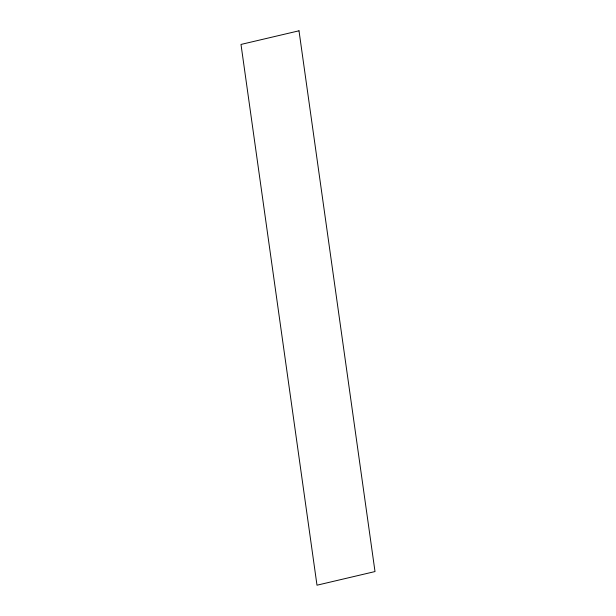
<?xml version="1.0" encoding="UTF-8"?>
<svg xmlns="http://www.w3.org/2000/svg" width="616" height="616" viewBox="0 0 616 616"><rect width="100%" height="100%" fill="white"/><g stroke="black" fill="none" stroke-linecap="round" stroke-linejoin="round"><path stroke-width="0.92" d="M299.006 30.8L240.995 44.437L316.994 585.2L375.005 571.563L299.006 30.8"/></g></svg>
